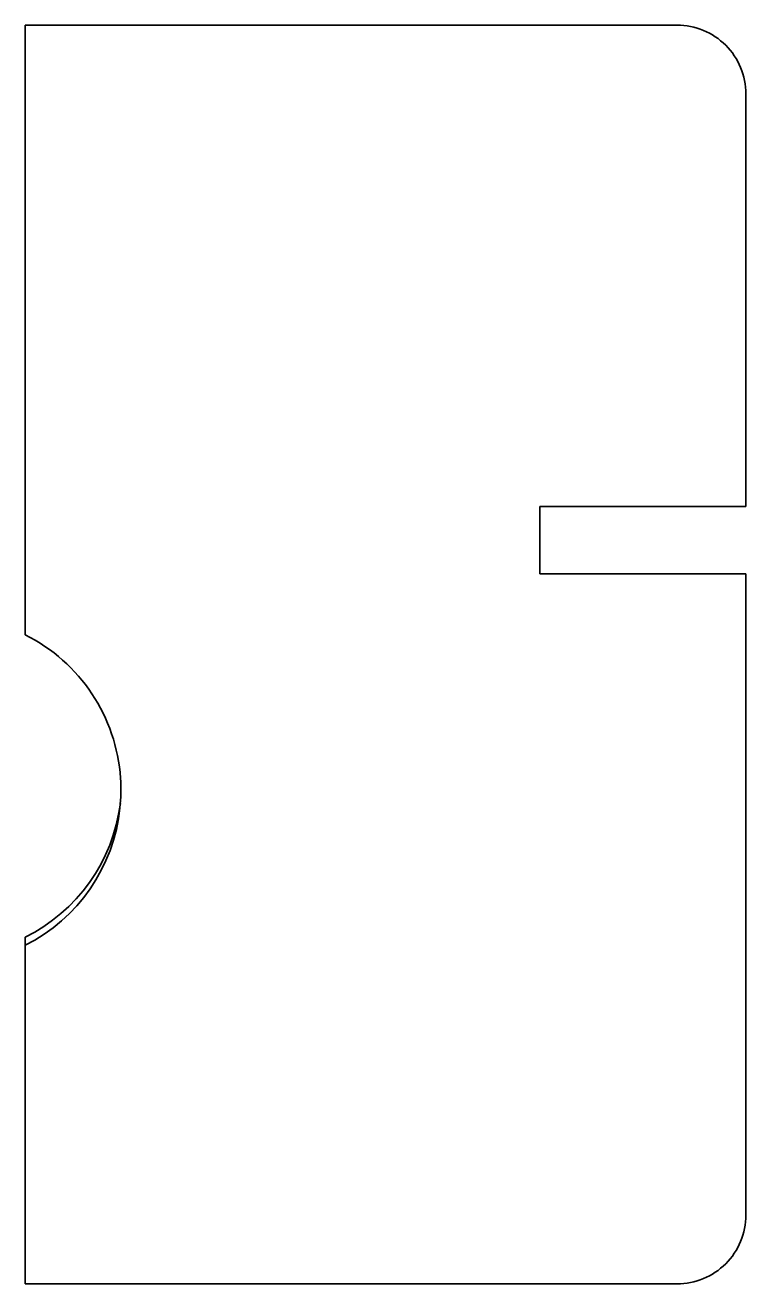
# Model space of a CAD drawing. Extents: x 257.7 to 310.2, y 102.7 to 194.3.
import ezdxf

# ---------------------------------------------------------------- set-up
doc = ezdxf.new("R2010")
doc.units = 0

msp = doc.modelspace()

# ---------------------------------------------------------------- linework, layer by layer
at = {"color": 7, "lineweight": 35}
for p, q in [((257.736908, 194.312729), (257.736908, 149.927078)), ((305.192139, 194.312729), (257.736908, 194.312729)), ((310.192139, 159.268127), (310.192139, 189.312729)), ((310.192139, 107.687256), (310.192139, 154.368134)), ((257.736908, 127.333237), (257.736908, 102.687256)), ((257.736908, 102.687256), (305.192139, 102.687256))]:
    msp.add_line(p, q, dxfattribs=at)
at = {"color": 7, "lineweight": 35, "ltscale": 0.375}
for p, q in [((295.192139, 159.268127), (310.192139, 159.268127)), ((310.192139, 154.368134), (295.192139, 154.368134))]:
    msp.add_line(p, q, dxfattribs=at)
at = {"color": 7, "lineweight": 35, "ltscale": 0.1225}
msp.add_line((295.192139, 154.368134), (295.192139, 159.268127), dxfattribs=at)
at = {"color": 7, "lineweight": 35, "ltscale": 0.014883}
msp.add_line((257.736908, 127.333237), (257.736908, 127.928558), dxfattribs=at)
at = {"color": 7, "lineweight": 35}
for centre, radius, start, end in [((305.192139, 189.312729), 5, 0, 90.000003), ((252.008789, 138.641403), 12.696318, 354.118132, 3.820447), ((305.192139, 107.687256), 5, 269.999997, 360)]:
    msp.add_arc(centre, radius, start, end, dxfattribs=at)
for centre, major_axis, ratio, start_param, end_param in [((252.203339, 138.620697), (-1.319016, -12.530396), 0.992146, 1.743702781, 2.788775591), ((252.267487, 139.249359), (-1.249084, -12.537842), 0.992169, 0.552864572, 1.542437089), ((252.203094, 138.621887), (-1.256699, -12.536926), 0.992166, 0.559222006, 1.568026689)]:
    msp.add_ellipse(centre, major_axis=major_axis, ratio=ratio, start_param=start_param, end_param=end_param, dxfattribs=at)

doc.saveas('drawing.dxf')
